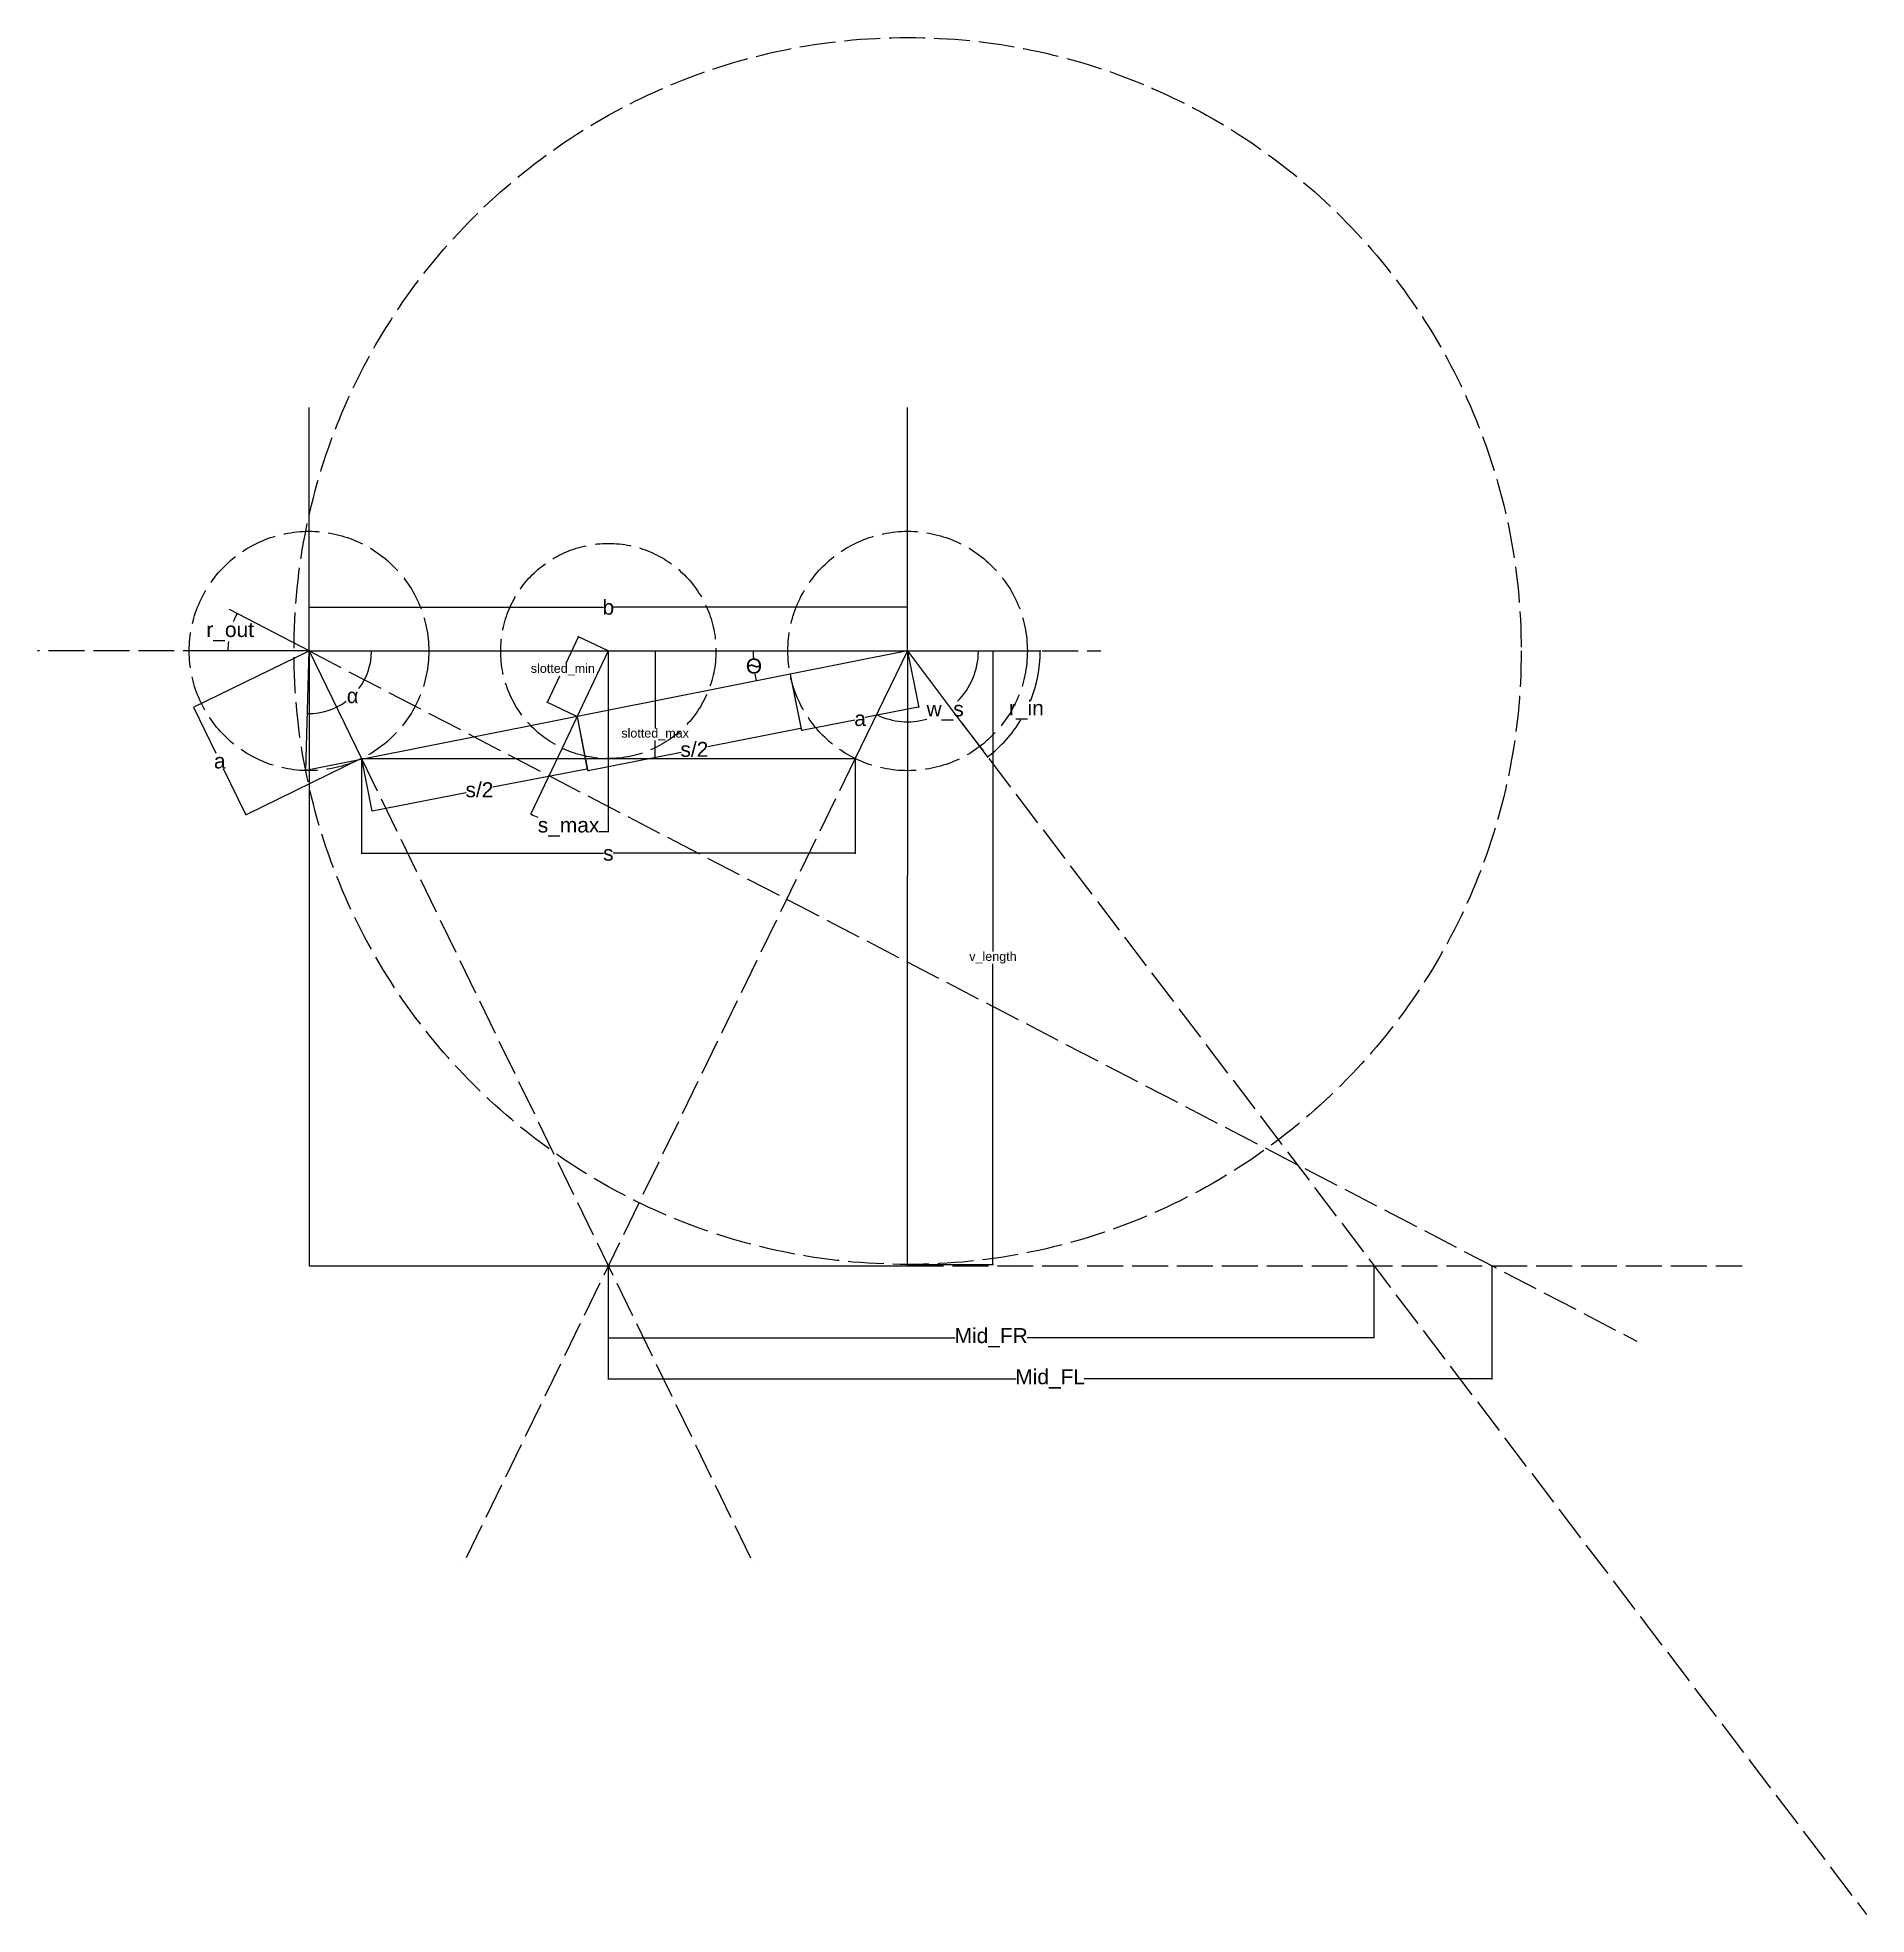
# Model space of a CAD drawing. Header units: inches. Extents: x -91 to 520, y -422 to 205.
import ezdxf

# ---------------------------------------------------------------- set-up
doc = ezdxf.new("R2010")
doc.units = ezdxf.units.IN
doc.header["$MEASUREMENT"] = 0
doc.linetypes.add('ACAD_ISO02W100', pattern=[15, 12, -3])
doc.layers.get('0').update_dxf_attribs({"color": 5})
doc.layers.add('dim', color=3, linetype='Continuous')
doc.layers.add('Layer1', color=7, linetype='ACAD_ISO02W100')
doc.layers.add('Layer2', color=4, linetype='Continuous', plot=False)
doc.layers.add('Layer3', color=10, linetype='Continuous', plot=False)
doc.styles.get("Standard").update_dxf_attribs({"font": 'arial.ttf'})
doc.dimstyles.get("Standard").update_dxf_attribs({"dimtxt": 0.18, "dimasz": 0.18, "dimexe": 0.18, "dimexo": 0.0625, "dimgap": 0.09, "dimtad": 0, "dimtih": 1, "dimtoh": 1, "dimdec": 4, "dimzin": 0, "dimdsep": 46, "dimtxsty": 'Standard', "dimcen": 0.09, "dimadec": 0, "dimazin": 0, "dimtfac": 1, "dimtdec": 4, "dimtofl": 0, "dimtmove": 0, "dimatfit": 3, "dimfxl": 1, "dimtolj": 1, "dimtzin": 0, "dimarcsym": 0})

# ---------------------------------------------------------------- blocks, each defined once
blk = doc.blocks.new('*D3')
at = {"layer": 'Defpoints', "color": 0, "transparency": 16777216}
for p in [(200, 14.6), (0, 0), (200, 0)]:
    blk.add_point(p, dxfattribs=at)
at = {"layer": 'Layer2', "color": 0, "lineweight": -2, "transparency": 16777216}
for p, q in [((0, 0.06), (0, 14.78)), ((0.18, 14.6), (98.34, 14.6)), ((199.82, 14.6), (101.66, 14.6)), ((200, 0.06), (200, 14.78))]:
    blk.add_line(p, q, dxfattribs=at)
at = {"layer": 'Layer2', "color": 0, "transparency": 16777216}
for points in [[(0.18, 14.63), (0.18, 14.57), (0, 14.6)], [(199.82, 14.63), (199.82, 14.57), (200, 14.6)]]:
    blk.add_solid(points, dxfattribs=at)
at = {"layer": 'Layer2', "color": 0, "transparency": 16777216, "insert": (100, 14.6), "char_height": 0.18, "attachment_point": 5}
blk.add_mtext('\\A1;{\\H27.77778x;b}', dxfattribs=at)
blk = doc.blocks.new('*D4')
at = {"layer": 'Defpoints', "color": 0, "transparency": 16777216}
for p in [(0, 0), (17.53, -35.95), (-21.05, -54.77)]:
    blk.add_point(p, dxfattribs=at)
at = {"layer": 'Layer2', "color": 0, "lineweight": -2, "transparency": 16777216}
for p, q in [((-0.06, -0.03), (-38.75, -18.9)), ((-38.5, -18.98), (-31.1, -34.16)), ((17.48, -35.98), (-21.21, -54.85)), ((-21.13, -54.61), (-28.53, -39.43))]:
    blk.add_line(p, q, dxfattribs=at)
at = {"layer": 'Layer2', "color": 0, "transparency": 16777216}
for points in [[(-38.48, -18.97), (-38.53, -18.99), (-38.58, -18.82)], [(-21.1, -54.6), (-21.15, -54.62), (-21.05, -54.77)]]:
    blk.add_solid(points, dxfattribs=at)
at = {"layer": 'Layer2', "color": 0, "transparency": 16777216, "insert": (-29.82, -36.79), "char_height": 0.18, "attachment_point": 5}
blk.add_mtext('\\A1;{\\H27.77778x;a}', dxfattribs=at)
blk = doc.blocks.new('*D6')
at = {"layer": 'Defpoints', "color": 0, "transparency": 16777216}
for p in [(200, 0), (200, 0), (264.53, 0), (205.19, -23.09), (182.47, -35.95)]:
    blk.add_point(p, dxfattribs=at)
at = {"layer": 'Layer2', "color": 0, "lineweight": -2, "transparency": 16777216}
for start, end in [(314.82462, 359.56418), (244.43582, 285.65132)]:
    blk.add_arc((200, 0), 23.66, start, end, dxfattribs=at)
at = {"layer": 'Layer2', "color": 0, "transparency": 16777216}
for points in [[(223.63, -0.18), (223.69, -0.18), (223.66, 0)], [(189.78, -21.37), (189.8, -21.32), (189.63, -21.27)]]:
    blk.add_solid(points, dxfattribs=at)
at = {"layer": 'Layer2', "color": 0, "transparency": 16777216, "insert": (212.54, -20.07), "char_height": 0.18, "attachment_point": 5}
blk.add_mtext('\\A1;{\\H27.77778x;w_s}', dxfattribs=at)
blk = doc.blocks.new('*D7')
at = {"layer": 'Defpoints', "color": 0, "transparency": 16777216}
for p in [(0, 0), (200, 0), (200, 0), (148.52, -3.37), (-1.06, -39.99)]:
    blk.add_point(p, dxfattribs=at)
at = {"layer": 'Layer2', "color": 0, "lineweight": -2, "transparency": 16777216}
for start, end in [(180.19992, 182.64264), (188.62056, 191.04791)]:
    blk.add_arc((200, 0), 51.59, start, end, dxfattribs=at)
at = {"layer": 'Layer2', "color": 0, "transparency": 16777216}
for points in [[(148.38, -0.18), (148.44, -0.18), (148.41, 0)], [(149.4, -9.88), (149.34, -9.89), (149.4, -10.06)]]:
    blk.add_solid(points, dxfattribs=at)
at = {"layer": 'Layer2', "color": 0, "transparency": 16777216, "insert": (148.66, -5.06), "char_height": 0.18, "attachment_point": 5}
blk.add_mtext('\\A1;{\\fArial|b0|i0|c204|p34;\\H27.77778x;Ѳ}', dxfattribs=at)
blk = doc.blocks.new('*D8')
at = {"layer": 'Defpoints', "color": 0, "transparency": 16777216}
for p in [(100, 0), (100, 0), (84.56, -32.47), (100, -35.95), (82.4, -57.73)]:
    blk.add_point(p, dxfattribs=at)
at = {"layer": 'Layer2', "color": 0, "lineweight": -2, "transparency": 16777216}
for p, q in [((84.54, -32.53), (74.01, -54.67)), ((100, -36.01), (100, -60.53))]:
    blk.add_line(p, q, dxfattribs=at)
for start, end in [(244.74454, 247.08258), (267.11473, 269.82911)]:
    blk.add_arc((100, 0), 60.35, start, end, dxfattribs=at)
at = {"layer": 'Layer2', "color": 0, "transparency": 16777216}
for points in [[(74.24, -54.61), (74.26, -54.55), (74.09, -54.5)], [(99.82, -60.32), (99.82, -60.38), (100, -60.35)]]:
    blk.add_solid(points, dxfattribs=at)
at = {"layer": 'Layer2', "color": 0, "transparency": 16777216, "insert": (86.72, -58.87), "char_height": 0.18, "attachment_point": 5}
blk.add_mtext('\\A1;{\\H27.77778x;s_max}', dxfattribs=at)
blk = doc.blocks.new('*D9')
at = {"layer": 'Defpoints', "color": 0, "transparency": 16777216}
for p in [(17.53, -35.95), (182.47, -35.95), (182.47, -67.6)]:
    blk.add_point(p, dxfattribs=at)
at = {"layer": 'Layer2', "color": 0, "lineweight": -2, "transparency": 16777216}
for p, q in [((17.53, -36.01), (17.53, -67.78)), ((182.47, -36.01), (182.47, -67.78)), ((17.71, -67.6), (98.41, -67.6)), ((182.29, -67.6), (101.59, -67.6))]:
    blk.add_line(p, q, dxfattribs=at)
at = {"layer": 'Layer2', "color": 0, "transparency": 16777216}
for points in [[(17.71, -67.57), (17.71, -67.63), (17.53, -67.6)], [(182.29, -67.57), (182.29, -67.63), (182.47, -67.6)]]:
    blk.add_solid(points, dxfattribs=at)
at = {"layer": 'Layer2', "color": 0, "transparency": 16777216, "insert": (100, -67.6), "char_height": 0.18, "attachment_point": 5}
blk.add_mtext('\\A1;{\\H27.77778x;s}', dxfattribs=at)
blk = doc.blocks.new('*D10')
at = {"layer": 'Defpoints', "color": 0, "transparency": 16777216}
for p in [(89.56, -21.96), (17.53, -35.95), (20.93, -53.41)]:
    blk.add_point(p, dxfattribs=at)
at = {"layer": 'Layer2', "color": 0, "lineweight": -2, "transparency": 16777216}
for p, q in [((89.57, -22.03), (92.98, -39.6)), ((17.55, -36.01), (20.96, -53.58)), ((92.77, -39.45), (61.39, -45.55)), ((21.1, -53.37), (52.48, -47.28))]:
    blk.add_line(p, q, dxfattribs=at)
at = {"layer": 'Layer2', "color": 0, "transparency": 16777216}
for points in [[(92.77, -39.43), (92.78, -39.48), (92.95, -39.42)], [(21.1, -53.34), (21.11, -53.4), (20.93, -53.41)]]:
    blk.add_solid(points, dxfattribs=at)
at = {"layer": 'Layer2', "color": 0, "transparency": 16777216, "insert": (56.94, -46.41), "char_height": 0.18, "attachment_point": 5}
blk.add_mtext('\\A1;{\\H27.77778x;s/2}', dxfattribs=at)
blk = doc.blocks.new('*D11')
at = {"layer": 'Defpoints', "color": 0, "transparency": 16777216}
for p in [(160.77, -7.8), (89.56, -21.96), (164.35, -25.82)]:
    blk.add_point(p, dxfattribs=at)
at = {"layer": 'Layer2', "color": 0, "lineweight": -2, "transparency": 16777216}
for p, q in [((160.78, -7.86), (164.39, -25.99)), ((89.57, -22.03), (93.18, -40.15)), ((164.17, -25.85), (133.2, -32.01)), ((93.32, -39.94), (124.29, -33.78))]:
    blk.add_line(p, q, dxfattribs=at)
at = {"layer": 'Layer2', "color": 0, "transparency": 16777216}
for points in [[(164.17, -25.82), (164.18, -25.88), (164.35, -25.82)], [(93.31, -39.91), (93.32, -39.97), (93.14, -39.98)]]:
    blk.add_solid(points, dxfattribs=at)
at = {"layer": 'Layer2', "color": 0, "transparency": 16777216, "insert": (128.75, -32.9), "char_height": 0.18, "attachment_point": 5}
blk.add_mtext('\\A1;{\\H27.77778x;s/2}', dxfattribs=at)
blk = doc.blocks.new('*D12')
at = {"layer": 'Defpoints', "color": 0, "transparency": 16777216}
for p in [(200, 0), (160.77, -7.8), (164.49, -26.52)]:
    blk.add_point(p, dxfattribs=at)
at = {"layer": 'Layer2', "color": 0, "lineweight": -2, "transparency": 16777216}
for p, q in [((200.01, -0.06), (203.76, -18.89)), ((160.78, -7.86), (164.52, -26.69)), ((203.54, -18.75), (185.86, -22.26)), ((164.67, -26.48), (182.35, -22.96))]:
    blk.add_line(p, q, dxfattribs=at)
at = {"layer": 'Layer2', "color": 0, "transparency": 16777216}
for points in [[(203.54, -18.72), (203.55, -18.78), (203.72, -18.71)], [(164.66, -26.45), (164.67, -26.51), (164.49, -26.52)]]:
    blk.add_solid(points, dxfattribs=at)
at = {"layer": 'Layer2', "color": 0, "transparency": 16777216, "insert": (184.11, -22.61), "char_height": 0.18, "attachment_point": 5}
blk.add_mtext('\\A1;{\\H27.77778x;a}', dxfattribs=at)
blk = doc.blocks.new('*D13')
at = {"layer": 'Defpoints', "color": 0, "transparency": 16777216}
for p in [(100, 0), (100, -35.95), (115.64, -35.95)]:
    blk.add_point(p, dxfattribs=at)
at = {"layer": 'Layer2', "color": 0, "lineweight": -2, "transparency": 16777216}
for p, q in [((100.06, 0), (115.82, 0)), ((115.64, -0.18), (115.64, -25.87)), ((115.64, -35.77), (115.64, -29.88)), ((100.06, -35.95), (115.82, -35.95))]:
    blk.add_line(p, q, dxfattribs=at)
at = {"layer": 'Layer2', "color": 0, "transparency": 16777216}
for points in [[(115.61, -0.18), (115.67, -0.18), (115.64, 0)], [(115.61, -35.77), (115.67, -35.77), (115.64, -35.95)]]:
    blk.add_solid(points, dxfattribs=at)
at = {"layer": 'Layer2', "color": 0, "transparency": 16777216, "insert": (115.64, -27.88), "char_height": 0.18, "attachment_point": 5}
blk.add_mtext('\\A1;{\\H16.66667x;slotted_max}', dxfattribs=at)
blk = doc.blocks.new('*D14')
at = {"layer": 'Defpoints', "color": 0, "transparency": 16777216}
for p in [(100, 0), (79.59, -17.22), (89.56, -21.96)]:
    blk.add_point(p, dxfattribs=at)
at = {"layer": 'Layer2', "color": 0, "lineweight": -2, "transparency": 16777216}
for p, q in [((89.95, 4.58), (85.76, -4.23)), ((99.94, 0.03), (89.87, 4.82)), ((79.66, -17.06), (83.85, -8.25)), ((89.5, -21.94), (79.42, -17.15))]:
    blk.add_line(p, q, dxfattribs=at)
at = {"layer": 'Layer2', "color": 0, "transparency": 16777216}
for points in [[(89.92, 4.59), (89.98, 4.57), (90.03, 4.74)], [(79.64, -17.05), (79.69, -17.07), (79.59, -17.22)]]:
    blk.add_solid(points, dxfattribs=at)
at = {"layer": 'Layer2', "color": 0, "transparency": 16777216, "insert": (84.81, -6.24), "char_height": 0.18, "attachment_point": 5}
blk.add_mtext('\\A1;{\\H16.66667x;slotted_min}', dxfattribs=at)
blk = doc.blocks.new('*D16')
at = {"layer": 'Defpoints', "color": 0, "transparency": 16777216}
for p in [(200, 0), (200, 0), (230, 0), (218.05, -23.96), (236.16, -25.63)]:
    blk.add_point(p, dxfattribs=at)
at = {"layer": 'Layer2', "color": 0, "lineweight": -2, "transparency": 16777216}
for p, q in [((230.06, 0), (244.5, 0)), ((218.09, -24.01), (226.78, -35.54))]:
    blk.add_line(p, q, dxfattribs=at)
for start, end in [(338.15458, 359.76732), (307.23268, 328.64817)]:
    blk.add_arc((200, 0), 44.32, start, end, dxfattribs=at)
at = {"layer": 'Layer2', "color": 0, "transparency": 16777216}
for points in [[(244.29, -0.18), (244.35, -0.18), (244.32, 0)], [(226.84, -35.31), (226.8, -35.27), (226.67, -35.4)]]:
    blk.add_solid(points, dxfattribs=at)
at = {"layer": 'Layer2', "color": 0, "transparency": 16777216, "insert": (239.67, -19.78), "char_height": 0.18, "attachment_point": 5}
blk.add_mtext('\\A1;{\\H27.77778x;r_in}', dxfattribs=at)
blk = doc.blocks.new('*D18')
at = {"layer": 'Defpoints', "color": 0, "transparency": 16777216}
for p in [(0, 0), (0, 0), (200, 0), (10.13, -18.28), (-1.06, -39.99)]:
    blk.add_point(p, dxfattribs=at)
at = {"layer": 'Layer2', "color": 0, "lineweight": -2, "transparency": 16777216}
for start, end in [(323.01368, 359.5066), (268.9713, 306.62146)]:
    blk.add_arc((0, 0), 20.9, start, end, dxfattribs=at)
at = {"layer": 'Layer2', "color": 0, "transparency": 16777216}
for points in [[(20.87, -0.18), (20.93, -0.18), (20.9, 0)], [(-0.38, -20.93), (-0.37, -20.87), (-0.56, -20.9)]]:
    blk.add_solid(points, dxfattribs=at)
at = {"layer": 'Layer2', "color": 0, "transparency": 16777216, "insert": (14.58, -14.98), "char_height": 0.18, "attachment_point": 5}
blk.add_mtext('\\A1;{\\Fgreekc|c0;\\H27.77778x;a}', dxfattribs=at)
blk = doc.blocks.new('*D19')
at = {"layer": 'Defpoints', "color": 0, "transparency": 16777216}
for p in [(200, 0), (200, -205), (228.51, -205)]:
    blk.add_point(p, dxfattribs=at)
at = {"layer": 'Layer2', "color": 0, "lineweight": -2, "transparency": 16777216}
for p, q in [((200.06, 0), (228.69, 0)), ((228.51, -0.18), (228.51, -100.47)), ((228.51, -204.82), (228.51, -104.53)), ((200.06, -205), (228.69, -205))]:
    blk.add_line(p, q, dxfattribs=at)
at = {"layer": 'Layer2', "color": 0, "transparency": 16777216}
for points in [[(228.48, -0.18), (228.54, -0.18), (228.51, 0)], [(228.48, -204.82), (228.54, -204.82), (228.51, -205)]]:
    blk.add_solid(points, dxfattribs=at)
at = {"layer": 'Layer2', "color": 0, "transparency": 16777216, "insert": (228.51, -102.5), "char_height": 0.18, "attachment_point": 5}
blk.add_mtext('\\A1;{\\H16.66667x;v_length}', dxfattribs=at)
blk = doc.blocks.new('*D20')
at = {"layer": 'Defpoints', "color": 0, "transparency": 16777216}
for p in [(100, -205.45), (355.81, -205.45), (355.81, -229.51)]:
    blk.add_point(p, dxfattribs=at)
at = {"layer": 'Layer2', "color": 0, "lineweight": -2, "transparency": 16777216}
for p, q in [((100, -205.51), (100, -229.69)), ((355.81, -205.51), (355.81, -229.69)), ((100.18, -229.51), (215.89, -229.51)), ((355.63, -229.51), (239.92, -229.51))]:
    blk.add_line(p, q, dxfattribs=at)
at = {"layer": 'Layer2', "color": 0, "transparency": 16777216}
for points in [[(100.18, -229.48), (100.18, -229.54), (100, -229.51)], [(355.63, -229.48), (355.63, -229.54), (355.81, -229.51)]]:
    blk.add_solid(points, dxfattribs=at)
at = {"layer": 'Layer2', "color": 0, "transparency": 16777216, "insert": (227.91, -229.51), "char_height": 0.18, "attachment_point": 5}
blk.add_mtext('\\A1;{\\H27.77778x;Mid_FR}', dxfattribs=at)
blk = doc.blocks.new('*D21')
at = {"layer": 'Defpoints', "color": 0, "transparency": 16777216}
for p in [(100, -205.45), (395.23, -205.45), (395.23, -243.25)]:
    blk.add_point(p, dxfattribs=at)
at = {"layer": 'Layer2', "color": 0, "lineweight": -2, "transparency": 16777216}
for p, q in [((100, -205.51), (100, -243.43)), ((395.23, -205.51), (395.23, -243.43)), ((100.18, -243.25), (236.26, -243.25)), ((395.05, -243.25), (258.97, -243.25))]:
    blk.add_line(p, q, dxfattribs=at)
at = {"layer": 'Layer2', "color": 0, "transparency": 16777216}
for points in [[(100.18, -243.22), (100.18, -243.28), (100, -243.25)], [(395.05, -243.22), (395.05, -243.28), (395.23, -243.25)]]:
    blk.add_solid(points, dxfattribs=at)
at = {"layer": 'Layer2', "color": 0, "transparency": 16777216, "insert": (247.62, -243.25), "char_height": 0.18, "attachment_point": 5}
blk.add_mtext('\\A1;{\\H27.77778x;Mid_FL}', dxfattribs=at)
blk = doc.blocks.new('*D23')
at = {"layer": 'Defpoints', "color": 0, "transparency": 16777216}
for p in [(-26.62, 13.84), (-25.74, 8.52), (-30, 0), (0, 0), (0, 0)]:
    blk.add_point(p, dxfattribs=at)
at = {"layer": 'Layer2', "color": 0, "lineweight": -2, "transparency": 16777216}
for start, end in [(152.9104, 158.98798), (173.32142, 179.6196)]:
    blk.add_arc((0, 0), 27.11, start, end, dxfattribs=at)
at = {"layer": 'Layer2', "color": 0, "transparency": 16777216}
for points in [[(-24.16, 12.36), (-24.11, 12.33), (-24.05, 12.51)], [(-27.08, 0.18), (-27.14, 0.18), (-27.11, 0)]]:
    blk.add_solid(points, dxfattribs=at)
at = {"layer": 'Layer2', "color": 0, "transparency": 16777216, "insert": (-26.34, 6.44), "char_height": 0.18, "attachment_point": 5}
blk.add_mtext('\\A1;{\\H27.77778x;r_out}', dxfattribs=at)

msp = doc.modelspace()

# ---------------------------------------------------------------- linework, layer by layer
for p, q in [((0, 0), (-30, 0)), ((0, 0), (200, 0)), ((0, 0), (17.53485, -35.95176)), ((100, 0), (100, -35.95176)), ((200, 0), (182.46515, -35.95176)), ((200, 0), (230, 0)), ((17.53485, -35.95176), (182.46515, -35.95176))]:
    msp.add_line(p, q)
at = {"layer": 'dim'}
for p, q in [((0, 0), (-26.61757, 13.83852)), ((200, 0), (-1.0625, -39.98589)), ((-1.0625, -39.98589), (0, 0)), ((100, 0), (84.56409, -32.4694)), ((200, 0), (218.05445, -23.95907)), ((100, -205.44764), (200, -205.44764))]:
    msp.add_line(p, q, dxfattribs=at)
at = {"layer": 'Layer1'}
for p, q in [((0, 0), (-90.69539, 0)), ((0, 0), (443.64234, -230.61108)), ((200, 0), (264.53465, 0)), ((218.05445, -23.95907), (520.35401, -422.22402)), ((17.53485, -35.95176), (148.78447, -305.71747)), ((182.46515, -35.95176), (51.21553, -305.71747)), ((200, -205.44764), (478.84914, -205.44764))]:
    msp.add_line(p, q, dxfattribs=at)
for centre, radius in [((200, 0), 205), ((0, 0), 40), ((200, 0), 40), ((100, 0), 35.95176)]:
    msp.add_circle(centre, radius, dxfattribs=at)
at = {"layer": 'Layer2'}
msp.add_line((200, 0), (232.26732, 0), dxfattribs=at)
at = {"layer": 'Layer3'}
for p, q in [((0, 0), (0, 81.35169)), ((200, 0), (200, 81.35169)), ((0, 0), (0, -75.04636)), ((200, 0), (200, -75.04636)), ((0, -75.04636), (0, -205.44764)), ((200, -205.44764), (200, -75.04636)), ((0, -205.44764), (100, -205.44764))]:
    msp.add_line(p, q, dxfattribs=at)

# ---------------------------------------------------------------- dimensions: what is measured, and where the dimension line sits
at = {"layer": 'Layer2'}
for base, line1, line2, text, picture, middle in [((-25.73829, 8.51877), ((0, 0), (-30, 0)), ((0, 0), (-26.61757, 13.83852)), '{\\H27.77778x;r_out}', '*D23', (-26.33615, 6.43711)), ((148.52289, -3.37333), ((200, 0), (-1.0625, -39.98589)), ((0, 0), (200, 0)), '{\\fArial|b0|i0|c204|p34;\\H27.77778x;Ѳ}', '*D7', (148.6608, -5.05549)), ((10.12906, -18.28439), ((-1.0625, -39.98589), (0, 0)), ((0, 0), (200, 0)), '{\\Fgreekc|c0;\\H27.77778x;a}', '*D18', (14.58272, -14.97535)), ((82.40481, -57.72816), ((100, 0), (84.56409, -32.4694)), ((100, 0), (100, -35.95176)), '{\\H27.77778x;s_max}', '*D8', (86.71873, -58.87053)), ((205.18897, -23.08788), ((200, 0), (182.46515, -35.95176)), ((200, 0), (264.53465, 0)), '{\\H27.77778x;w_s}', '*D6', (212.5399, -20.06804)), ((236.15869, -25.63338), ((200, 0), (218.05445, -23.95907)), ((200, 0), (230, 0)), '{\\H27.77778x;r_in}', '*D16', (239.6661, -19.77679))]:
    dim = msp.add_angular_dim_2l(base=base, line1=line1, line2=line2, text=text, dimstyle='Standard', dxfattribs=at)
    dim.commit()
    dim.dimension.update_dxf_attribs({"geometry": picture, "text_midpoint": middle})
for base, p1, p2, text, picture, middle in [((200, 14.59901), (0, 0), (200, 0), '{\\H27.77778x;b}', '*D3', (100, 14.59901)), ((395.2337, -243.25368), (100, -205.44764), (395.2337, -205.44764), '{\\H27.77778x;Mid_FL}', '*D21', (247.61685, -243.25368))]:
    dim = msp.add_linear_dim(base=base, p1=p1, p2=p2, text=text, dimstyle='Standard', dxfattribs=at)
    dim.commit()
    dim.dimension.update_dxf_attribs({"geometry": picture, "text_midpoint": middle, "dimtype": 160})
for p1, p2, distance, text, picture, middle in [((0, 0), (17.53485, -35.95176), -42.92847, '{\\H27.77778x;a}', '*D4', (-29.81643, -36.79448)), ((100, 0), (89.55842, -21.96384), -11.04122, '{\\H16.66667x;slotted_min}', '*D14', (84.80747, -6.24137)), ((200, 0), (160.76829, -7.80212), 19.07942, '{\\H27.77778x;a}', '*D12', (184.10565, -22.61402)), ((89.55842, -21.96384), (160.76829, -7.80212), -18.36736, '{\\H27.77778x;s/2}', '*D11', (128.74597, -32.89755)), ((89.55842, -21.96384), (17.53485, -35.95176), 17.7827, '{\\H27.77778x;s/2}', '*D10', (56.93692, -46.41432))]:
    dim = msp.add_aligned_dim(p1=p1, p2=p2, distance=distance, text=text, dimstyle='Standard', dxfattribs=at)
    dim.commit()
    dim.dimension.update_dxf_attribs({"geometry": picture, "text_midpoint": middle})
dim = msp.add_linear_dim(base=(115.63902, -35.95176), p1=(100, 0), p2=(100, -35.95176), angle=90, text='{\\H16.66667x;slotted_max}', dimstyle='Standard', dxfattribs=at)
dim.commit()
dim.dimension.update_dxf_attribs({"geometry": '*D13', "text_midpoint": (115.63902, -27.87704), "dimtype": 160})
dim = msp.add_linear_dim(base=(228.51265, -205), p1=(200, 0), p2=(200, -205), angle=90, text='{\\H16.66667x;v_length}', dimstyle='Standard', dxfattribs=at)
dim.commit()
dim.dimension.update_dxf_attribs({"geometry": '*D19', "text_midpoint": (228.51265, -102.5)})
for base, p1, p2, text, picture, middle in [((182.46515, -67.59838), (17.53485, -35.95176), (182.46515, -35.95176), '{\\H27.77778x;s}', '*D9', (100, -67.59838)), ((355.81178, -229.50793), (100, -205.44764), (355.81178, -205.44764), '{\\H27.77778x;Mid_FR}', '*D20', (227.90589, -229.50793))]:
    dim = msp.add_linear_dim(base=base, p1=p1, p2=p2, text=text, dimstyle='Standard', dxfattribs=at)
    dim.commit()
    dim.dimension.update_dxf_attribs({"geometry": picture, "text_midpoint": middle})

doc.saveas('drawing.dxf')
